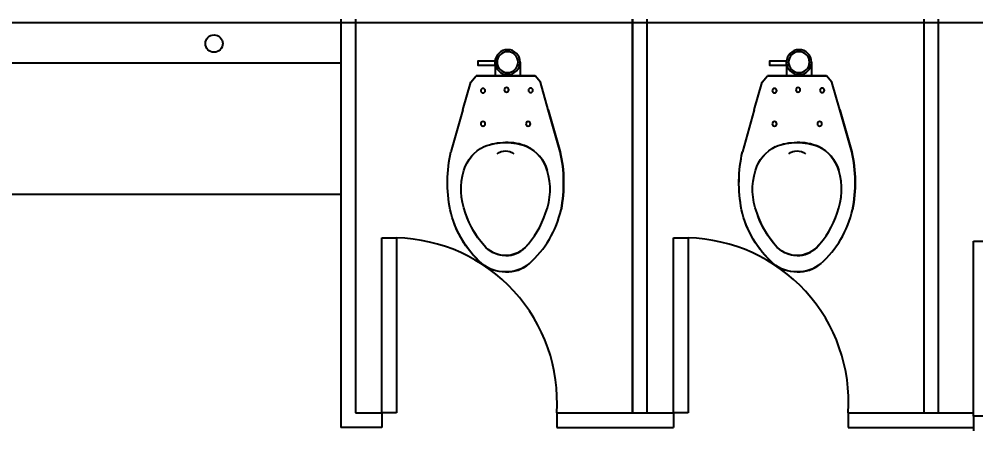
# Model space of a CAD drawing. Header units: millimetres. Extents: x 2148 to 2681, y 758 to 986.
# Drawn here: x 2190.95 to 2192.592, y 882.366 to 883.072 of the extents above; entities that cross this region are included whole.
import ezdxf

# ---------------------------------------------------------------- set-up
doc = ezdxf.new("R2010")
doc.units = ezdxf.units.MM
doc.layers.add('DR', color=7, linetype='Continuous')
doc.layers.add('ELAYOUT', color=4, linetype='Continuous')
doc.styles.add('ARIAL', font='arial.ttf')

# ---------------------------------------------------------------- blocks, each defined once
blk = doc.blocks.new('BOWL')
at = {"layer": 'DR', "color": 7, "linetype": 'Continuous'}
for p, q in [((-75570.291, -368.114), (-75570.431, -368.0742)), ((-75570.431, -368.0742), (-75570.291, -368.114)), ((-75570.291, -368.114), (-75570.1989, -368.1406)), ((-75570.1989, -368.1406), (-75570.1777, -368.1584)), ((-75570.1777, -368.1584), (-75570.1777, -368.3555)), ((-75570.1777, -368.3555), (-75570.1777, -368.1584)), ((-75570.291, -368.4), (-75570.1989, -368.3733)), ((-75570.1989, -368.3733), (-75570.1777, -368.3555)), ((-75570.291, -368.4), (-75570.431, -368.4398)), ((-75570.291, -368.4), (-75570.431, -368.4398))]:
    blk.add_line(p, q, dxfattribs=at)
at = {"layer": 'DR', "color": 8, "linetype": 'Continuous'}
for p, q in [((-75570.1317, -368.2087), (-75570.1777, -368.2087)), ((-75570.1317, -368.2921), (-75570.1777, -368.2921))]:
    blk.add_line(p, q, dxfattribs=at)
at = {"layer": 'DR', "color": 7, "linetype": 'Continuous'}
for points in [[(-75570.8325, -368.257, -0.190094), (-75570.8051, -368.1786, -0.160718), (-75570.6245, -368.0715, -0.104398), (-75570.431, -368.0742, -0.104398)], [(-75570.8325, -368.257, 0.190094), (-75570.8051, -368.3353, 0.160718), (-75570.6245, -368.4425, 0.104398), (-75570.431, -368.4398, 0.104398)]]:
    blk.add_lwpolyline(points, format="xyb", dxfattribs=at)
at = {"layer": 'DR', "color": 8, "linetype": 'Continuous'}
for points in [[(-75570.778, -368.2562, -0.187036), (-75570.7515, -368.1921, -0.115027), (-75570.6356, -368.1231, -0.170967), (-75570.4935, -368.1177, -0.209642), (-75570.4132, -368.1854, -0.096036), (-75570.4, -368.257)], [(-75570.778, -368.2577, 0.187036), (-75570.7515, -368.3219, 0.115027), (-75570.6356, -368.3909, 0.170967), (-75570.4935, -368.3963, 0.209642), (-75570.4132, -368.3286, 0.096036), (-75570.4, -368.257)]]:
    blk.add_lwpolyline(points, format="xyb", dxfattribs=at)
at = {"layer": 'DR', "color": 7, "linetype": 'Continuous'}
blk.add_lwpolyline([(-75570.1413, -368.292), (-75570.1283, -368.292), (-75570.1283, -368.3496), (-75570.1413, -368.3496)], close=True, dxfattribs=at)
at = {"layer": 'DR', "color": 8, "linetype": 'Continuous'}
for centre, radius in [((-75570.3379, -368.1815), 0.00745), ((-75570.2259, -368.173), 0.00745), ((-75570.1317, -368.2504), 0.035), ((-75570.2242, -368.2537), 0.00745), ((-75570.3379, -368.3325), 0.00745), ((-75570.2269, -368.3325), 0.00745)]:
    blk.add_circle(centre, radius, dxfattribs=at)
at = {"layer": 'DR', "color": 7, "linetype": 'Continuous'}
blk.add_circle((-75570.1317, -368.2504), 0.0417, dxfattribs=at)
for centre, radius, start, end in [((-75570.5342, -368.5313), 0.4686, 77.28, 101.1199), ((-75570.7195, -368.2526), 0.1131, 138.4248, 182.2387), ((-75570.7195, -368.2614), 0.1131, 177.7613, 221.5752), ((-75570.5525, -368.1153), 0.335, 221.3231, 257.5875), ((-75570.5342, -367.9827), 0.4686, 258.8801, 282.72)]:
    blk.add_arc(centre, radius, start, end, dxfattribs=at)
at = {"layer": 'DR', "color": 8, "linetype": 'Continuous'}
for centre, radius, start, end in [((-75570.5305, -368.2431), 0.1307, 26.2125, 73.5731), ((-75570.6821, -368.2583), 0.096, 129.0871, 179.204), ((-75570.5914, -368.255), 0.1913, 359.4176, 21.3602), ((-75570.4701, -368.257), 0.0422, 318.929, 41.071), ((-75570.6821, -368.2557), 0.096, 180.796, 230.9129), ((-75570.5914, -368.2589), 0.1913, 338.6398, 0.5824), ((-75570.5455, -368.1078), 0.2971, 228.446, 252.3404), ((-75570.5305, -368.2709), 0.1307, 286.4269, 333.7875), ((-75570.557, -368.1918), 0.2141, 248.4444, 287.252)]:
    blk.add_arc(centre, radius, start, end, dxfattribs=at)

msp = doc.modelspace()

# ---------------------------------------------------------------- linework, layer by layer
at = {"layer": 'DR', "ltscale": 10}
for p, q in [((2191.5023303, 883.0720654, 0), (2191.5023303, 882.3720654, 0)), ((2191.5273303, 883.0720654, 0), (2191.5273303, 882.3970654, 0)), ((2192.0023303, 883.0720654, 0), (2192.0023303, 882.3970654, 0)), ((2192.0023303, 883.0720654, 0), (2192.0023303, 882.3970654, 0)), ((2192.0026187, 883.0720654, 0), (2192.0026187, 882.3970654, 0)), ((2192.0273303, 883.0720654, 0), (2192.0273303, 882.3970654, 0)), ((2192.0273303, 883.0720654, 0), (2192.0273303, 882.3970654, 0)), ((2192.0276187, 883.0720654, 0), (2192.0276187, 882.3970654, 0)), ((2192.5026187, 883.0720654, 0), (2192.5026187, 882.3970654, 0)), ((2192.5026187, 883.0720654, 0), (2192.5026187, 882.3970654, 0)), ((2192.5276187, 883.0720654, 0), (2192.5276187, 882.3970654, 0)), ((2192.5276187, 883.0720654, 0), (2192.5276187, 882.3970654, 0)), ((2189.9773303, 882.9970654), (2191.5023303, 882.9970654, 0)), ((2189.9773303, 882.7720654), (2191.5023303, 882.7720654, 0)), ((2191.5728246, 882.3970654, 0), (2191.5728246, 882.6970654, 0)), ((2191.5728246, 882.6970654, 0), (2191.5978246, 882.6970654, 0)), ((2191.5978246, 882.6970654, 0), (2191.5978246, 882.3970654, 0)), ((2192.073113, 882.3970654, 0), (2192.073113, 882.6970654, 0)), ((2192.073113, 882.6970654, 0), (2192.098113, 882.6970654, 0)), ((2192.098113, 882.6970654, 0), (2192.098113, 882.3970654, 0)), ((2192.5883408, 882.3914282, 0), (2192.5883408, 882.6914282, 0)), ((2192.5883408, 882.6914282, 0), (2192.6133408, 882.6914282, 0)), ((2191.5273303, 882.3970654, 0), (2191.5728246, 882.3970654, 0)), ((2191.5728246, 882.3970654, 0), (2191.5728246, 882.3720654, 0)), ((2191.5978246, 882.3970654, 0), (2191.5728246, 882.3970654, 0)), ((2191.8728246, 882.3970654, 0), (2192.0023303, 882.3970654, 0)), ((2191.8728246, 882.3970654, 0), (2192.0273303, 882.3970654, 0)), ((2191.8728246, 882.3970654, 0), (2191.8728246, 882.3720654, 0)), ((2191.8728246, 882.3970654, 0), (2191.8728246, 882.3720654, 0)), ((2191.8728246, 882.3970654, 0), (2192.0023303, 882.3970654, 0)), ((2191.8728246, 882.3970654, 0), (2191.8728246, 882.3720654, 0)), ((2192.0276187, 882.3970654, 0), (2192.073113, 882.3970654, 0)), ((2192.073113, 882.3970654, 0), (2192.073113, 882.3720654, 0)), ((2192.098113, 882.3970654, 0), (2192.073113, 882.3970654, 0)), ((2192.373113, 882.3970654, 0), (2192.5883408, 882.3970654, 0)), ((2192.373113, 882.3970654, 0), (2192.5883408, 882.3970654, 0)), ((2192.373113, 882.3970654, 0), (2192.373113, 882.3720654, 0)), ((2192.373113, 882.3970654, 0), (2192.373113, 882.3720654, 0)), ((2192.373113, 882.3970654, 0), (2192.5883408, 882.3970654, 0)), ((2192.373113, 882.3970654, 0), (2192.373113, 882.3720654, 0)), ((2192.5883408, 882.3914282, 0), (2192.5883408, 882.3664282, 0)), ((2192.5883408, 882.3914282, 0), (2192.5883408, 882.3664282, 0)), ((2192.6133408, 882.3914282, 0), (2192.5883408, 882.3914282, 0)), ((2191.5728246, 882.3720654, 0), (2191.5023303, 882.3720654, 0)), ((2191.8728246, 882.3720654, 0), (2192.073113, 882.3720654, 0)), ((2192.373113, 882.3720654, 0), (2192.5883408, 882.3720654, 0))]:
    msp.add_line(p, q, dxfattribs=at)
msp.add_circle((2191.2846576, 883.0302809, 0.0000018), 0.0149051, dxfattribs=at)
for centre in [(2191.5919003, 882.4155931, 0.0000018), (2192.0921887, 882.4155931, 0.0000018)]:
    msp.add_arc(centre, 0.2815347, 356.226666, 88.7942281, dxfattribs=at)
at = {"layer": 'ELAYOUT', "ltscale": 10}
msp.add_line((2189.9773303, 883.0664282, 0), (2193.2325115, 883.0664282, 0), dxfattribs=at)

# ---------------------------------------------------------------- block references
at = {"layer": 'DR', "color": 7, "linetype": 'Continuous', "xscale": -0.5130811014387291, "yscale": 0.5130811014387291, "zscale": 0.5130811014387275, "rotation": 270}
for p in [(2380.7307071, 39656.6047566, 0.0000018), (2381.2309955, 39656.6047566, 0.0000018)]:
    msp.add_blockref('BOWL', p, dxfattribs=at)

# ---------------------------------------------------------------- texts
at = {"color": 0, "insert": (2180.7327939, 882.9521464, 0), "char_height": 0.5, "width": 19.742788118, "attachment_point": 1, "style": 'ARIAL'}
msp.add_mtext('A{\\fArial|b0|i0|c204|p34;        }          {\\fArial|b0|i0|c204|p34; }                                            {\\fArial|b0|i0|c204|p34;  1:}2{\\fArial|b0|i0|c204|p34;00}   {\\fArial|b0|i0|c204|p34;MTS.}', dxfattribs=at)

doc.saveas('drawing.dxf')
